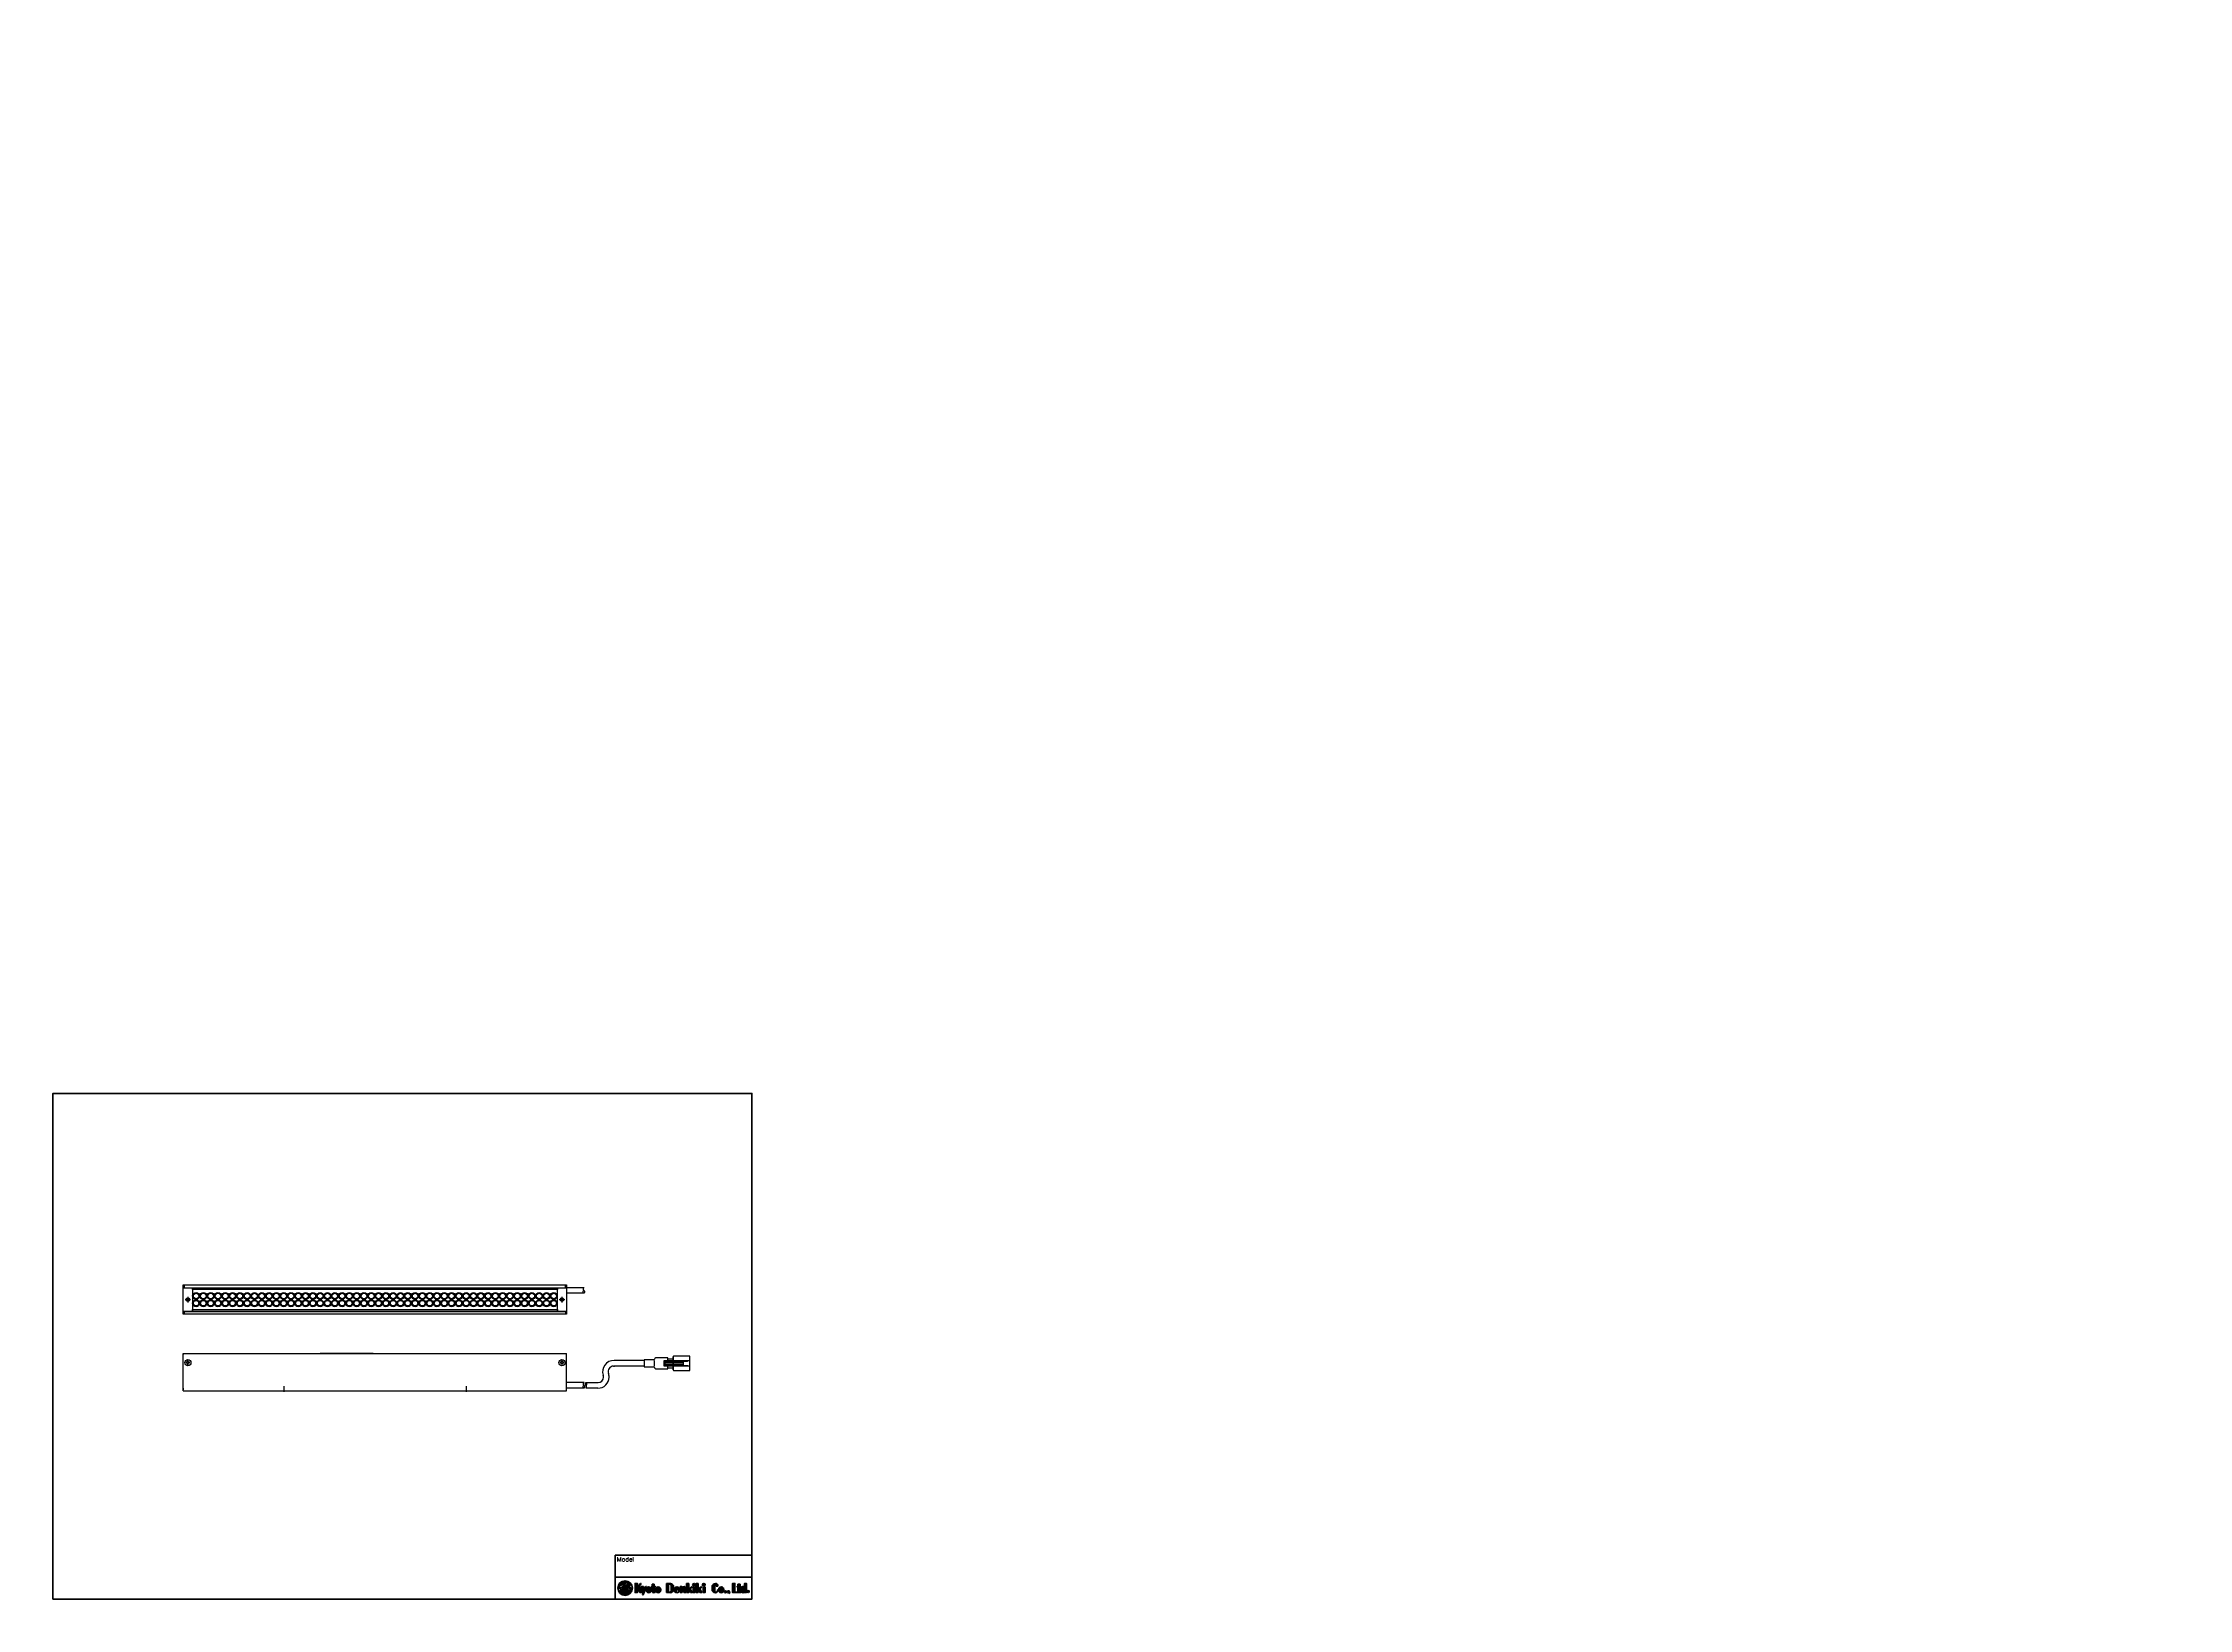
# Paper-space layout 'A3_1_3' of a CAD drawing. Header units: millimetres. Extents: x 0 to 392, y 0 to 286.
# The model-space entities are those that its viewports show. They can reach past a viewport. Long polylines and large blocks are cut down to what shows.
import ezdxf

# ---------------------------------------------------------------- set-up
doc = ezdxf.new("R2010")
doc.units = ezdxf.units.MM
doc.layers.get('0').update_dxf_attribs({"lineweight": 30})
doc.layers.add('AUX', color=7, linetype='Continuous', lineweight=40)
doc.layers.add('PINOFF', color=6, linetype='Continuous', lineweight=9)
doc.layers.get('PINOFF').freeze()
doc.styles.get("Standard").update_dxf_attribs({"font": 'simplex.shx', "width": 0.8, "bigfont": 'extfont.shx'})

# ---------------------------------------------------------------- blocks, each defined once
blk = doc.blocks.new('A$C58A435ED')
h = blk.add_hatch(color=256)
edge = h.paths.add_edge_path()
edge.add_ellipse((3.8, 4.2), major_axis=(2.36, 2.72), ratio=0.381944, start_angle=36.9142, end_angle=132.4984, ccw=False)
edge.add_arc((4.7, 6.4), 0.75, 47.7163, 192.9195, ccw=False)
edge.add_ellipse((3.8, 4.2), major_axis=(2.36, 2.72), ratio=0.381944, start_angle=355.1193, end_angle=374.4019, ccw=False)
edge.add_ellipse((4.2, 3.8), major_axis=(2.36, 2.72), ratio=0.381944, start_angle=320.8704, end_angle=364.8807, ccw=False)
edge.add_arc((4, -35.9), 40.1, 84.2752, 86.8987, ccw=False)
edge.add_arc((4, 4), 4, 0, 180)
edge.add_arc((4, -35.9), 40.1, 92.8389, 95.7248, ccw=False)
h = blk.add_hatch(color=256)
edge = h.paths.add_edge_path()
edge.add_arc((4, 4), 4, 180, 360)
edge.add_arc((4, 43.9), 40.1, 272.8389, 275.7248, ccw=False)
edge.add_ellipse((4.2, 3.8), major_axis=(2.36, 2.72), ratio=0.381944, start_angle=175.1193, end_angle=312.4984, ccw=False)
edge.add_ellipse((3.8, 4.2), major_axis=(2.36, 2.72), ratio=0.381944, start_angle=140.8704, end_angle=184.8807, ccw=False)
edge.add_arc((4, 43.9), 40.1, 264.2752, 266.8987, ccw=False)
h = blk.add_hatch(color=256)
edge = h.paths.add_edge_path(flags=17)
edge.add_ellipse((4.2, 3.8), major_axis=(2.36, 2.72), ratio=0.381944, start_angle=130.1847, end_angle=175.1193)
edge.add_ellipse((3.8, 4.2), major_axis=(2.36, 2.72), ratio=0.381944, start_angle=184.8807, end_angle=296.5044)
edge.add_arc((4, 43.9), 40.1, 267.8758, 271.7647, ccw=False)
h = blk.add_hatch(color=256)
edge = h.paths.add_edge_path(flags=17)
edge.add_ellipse((3.8, 4.2), major_axis=(2.36, 2.72), ratio=0.381944, start_angle=310.1847, end_angle=355.1193)
edge.add_ellipse((4.2, 3.8), major_axis=(2.36, 2.72), ratio=0.381944, start_angle=364.8807, end_angle=376.9173)
edge.add_arc((4.6, 6.4), 0.783, -118.932, 3.6503, ccw=False)
edge.add_ellipse((4.2, 3.8), major_axis=(2.36, 2.72), ratio=0.381944, start_angle=39.809, end_angle=116.5044)
edge.add_arc((4, -35.9), 40.1, 87.8758, 91.7647, ccw=False)
blk.add_circle((4, 4), 4)
for centre, radius, start, end in [((4, -35.9), 40.1, 92.8389, 95.7248), ((4, 43.9), 40.1, 264.2752, 266.8987), ((4, 43.9), 40.1, 267.8758, 271.7647), ((4, -35.9), 40.1, 87.8758, 91.7647), ((4.7, 6.4), 0.75, 46.1932, 192.9195), ((4.6, 6.4), 0.783, 241.068, 3.6503), ((4, 43.9), 40.1, 272.8389, 275.7248), ((4, -35.9), 40.1, 84.2752, 86.8987)]:
    blk.add_arc(centre, radius, start, end)
for centre, start_param, end_param in [((3.8, 4.2), 2.009737, 4.900602), ((4.2, 3.8), 1.88285, 5.049036), ((3.8, 4.2), 1.10042, 1.907443), ((4.2, 3.8), 1.14108, 1.759009), ((3.8, 4.2), 5.024443, 6.875096), ((4.2, 3.8), 5.15133, 6.96942)]:
    blk.add_ellipse(centre, major_axis=(2.36, 2.72), ratio=0.381944, start_param=start_param, end_param=end_param)
blk = doc.blocks.new('A$C7F8063EA')
for points in [[(2.4, 4.8), (3.4, 6.2), (2.9, 6.2), (1.3, 4.1), (1.3, 6.2), (0, 6.2), (0, 1.1), (1.3, 1.1), (1.3, 3.4), (1.5, 3.7), (2.6, 1.1), (4.1, 1.1)], [(4.5, 1.1), (4.1, 0), (4.4, 0), (6.2, 4.4), (5.8, 4.4), (5.2, 2.8), (4.5, 4.4), (3.4, 4.4)], [(28.2, 6.2), (28.2, 1.1), (29.4, 1.1), (29.4, 2.6), (29.5, 2.8), (30.3, 1.1), (31.3, 1.1), (30.2, 3.3), (31.3, 4.2), (31.1, 4.4), (29.4, 3), (29.4, 6.2)], [(31.8, 4.2), (31.8, 1.1), (32.9, 1.1), (32.9, 4.2)], [(33.4, 6.2), (33.4, 1.1), (34.5, 1.1), (34.5, 2.6), (34.7, 2.8), (35.5, 1.1), (36.5, 1.1), (35.4, 3.3), (36.5, 4.2), (36.3, 4.4), (34.5, 3), (34.5, 6.2)], [(37.2, 4.2), (37.2, 1.1), (38.3, 1.1), (38.3, 4.2)], [(53.4, 6.2), (53.4, 1.1), (54.7, 1.1), (56.3, 1.1), (56.3, 1.4), (54.7, 1.4), (54.7, 6.2)]]:
    blk.add_hatch(color=256).paths.add_polyline_path(points)
h = blk.add_hatch(color=256)
h.paths.add_polyline_path([(6, 2.5, 0.993056), (8.9, 2.5), (8.9, 2.9, 1.006911), (6, 2.9)])
h.paths.add_polyline_path([(7.1, 3.9, -1.045169), (7.8, 3.9), (7.8, 1.6, -1.045169), (7.1, 1.6)], flags=16)
h = blk.add_hatch(color=256)
edge = h.paths.add_edge_path()
edge.add_line((9.4, 4.2), (9.4, 1.8))
edge.add_ellipse((10, 1.8), major_axis=(0, 0.709), ratio=0.902288, start_angle=90, end_angle=180)
edge.add_line((10, 1.1), (11, 1.1))
edge.add_line((11, 1.1), (11, 1.4))
edge.add_ellipse((11, 1.9), major_axis=(0, -0.528), ratio=0.918034, start_angle=270, end_angle=360, ccw=False)
edge.add_line((10.5, 1.9), (10.5, 4.2))
edge.add_line((10.5, 4.2), (10.9, 4.2))
edge.add_line((10.9, 4.2), (10.9, 4.6))
edge.add_line((10.9, 4.6), (10.5, 4.6))
edge.add_line((10.5, 4.6), (10.5, 5.8))
edge.add_line((10.5, 5.8), (9.4, 5.8))
edge.add_line((9.4, 5.8), (9.4, 4.6))
edge.add_line((9.4, 4.6), (9.1, 4.6))
edge.add_line((9.1, 4.6), (9.1, 4.2))
edge.add_line((9.1, 4.2), (9.4, 4.2))
h = blk.add_hatch(color=256)
h.paths.add_polyline_path([(12.7, 4.4), (12.6, 4.4, 0.412198), (11.2, 2.9), (11.2, 2.5, 0.993056), (14.1, 2.5), (14.1, 2.9, 0.416232)])
h.paths.add_polyline_path([(12.3, 3.9, -1.045169), (13, 3.9), (13, 1.6, -1.045169), (12.3, 1.6)], flags=16)
h = blk.add_hatch(color=256)
edge = h.paths.add_edge_path()
edge.add_line((17.2, 1.1), (19.3, 1.1))
edge.add_ellipse((19.3, 3), major_axis=(0, -1.92), ratio=0.930559, start_angle=0, end_angle=90)
edge.add_line((21.1, 3), (21.1, 4.2))
edge.add_ellipse((19.3, 4.2), major_axis=(0, 1.92), ratio=0.930559, start_angle=270, end_angle=360)
edge.add_line((19.3, 6.2), (17.2, 6.2))
edge.add_line((17.2, 6.2), (17.2, 1.1))
edge = h.paths.add_edge_path(flags=16)
edge.add_line((18.3, 5.8), (19.1, 5.8))
edge.add_ellipse((19.1, 5.1), major_axis=(0, 0.7), ratio=0.929746, start_angle=270, end_angle=359.8389, ccw=False)
edge.add_line((19.8, 5.1), (19.8, 2.1))
edge.add_ellipse((19.1, 2.1), major_axis=(0, -0.7), ratio=0.929746, start_angle=0.1611, end_angle=90, ccw=False)
edge.add_line((19.1, 1.4), (18.3, 1.4))
edge.add_line((18.3, 1.4), (18.3, 5.8))
h = blk.add_hatch(color=256)
edge = h.paths.add_edge_path()
edge.add_line((22.9, 4.4), (22.9, 4.4))
edge.add_arc((22.9, 2.9), 1.46, 90.3946, 180)
edge.add_line((21.4, 2.9), (21.4, 2.5))
edge.add_arc((22.9, 2.5), 1.46, 180.2595, 269.3397)
edge.add_line((22.9, 1.1), (22.9, 1.1))
edge.add_arc((22.9, 2.5), 1.46, 270.6603, 354.2194)
edge.add_line((24.3, 2.4), (24.1, 2.4))
edge.add_ellipse((22.9, 2.4), major_axis=(-1.2, 0), ratio=0.941657, start_angle=90.1774, end_angle=180, ccw=False)
edge.add_arc((22.9, 1.6), 0.325, 180, 276.5641, ccw=False)
edge.add_line((22.5, 1.6), (22.5, 2.7))
edge.add_line((22.5, 2.7), (24.3, 2.7))
edge.add_line((24.3, 2.7), (24.3, 2.9))
edge.add_arc((22.9, 2.9), 1.46, 359.2107, 449.6054)
h.paths.add_polyline_path([(22.5, 3.1), (22.5, 3.9, -1.045169), (23.2, 3.9), (23.2, 3.1)], flags=16)
h = blk.add_hatch(color=256)
edge = h.paths.add_edge_path()
edge.add_line((24.7, 4.4), (24.7, 1.1))
edge.add_line((24.7, 1.1), (25.8, 1.1))
edge.add_line((25.8, 1.1), (25.8, 3.7))
edge.add_ellipse((26.2, 3.7), major_axis=(0.377, 0.217), ratio=0.907884, start_angle=60.0645, end_angle=150.0645, ccw=False)
edge.add_ellipse((26.2, 3.7), major_axis=(0, 0.404), ratio=0.965673, start_angle=270, end_angle=360, ccw=False)
edge.add_line((26.6, 3.7), (26.6, 1.1))
edge.add_line((26.6, 1.1), (27.7, 1.1))
edge.add_line((27.7, 1.1), (27.7, 3.4))
edge.add_ellipse((26.8, 3.4), major_axis=(0, 1.05), ratio=0.925613, start_angle=270, end_angle=360)
edge.add_ellipse((26.8, 4), major_axis=(-0.975, 0), ratio=0.402759, start_angle=270, end_angle=360)
edge.add_line((25.8, 4), (25.8, 4.2))
edge.add_line((25.8, 4.2), (25.6, 4.4))
edge.add_line((25.6, 4.4), (24.7, 4.4))
h = blk.add_hatch(color=256)
edge = h.paths.add_edge_path()
edge.add_ellipse((32.3, 5.5), major_axis=(-0.803, 0), ratio=0.880683, start_angle=0, end_angle=360)
h = blk.add_hatch(color=256)
edge = h.paths.add_edge_path()
edge.add_ellipse((37.6, 5.5), major_axis=(-0.803, 0), ratio=0.880683, start_angle=0, end_angle=360)
h = blk.add_hatch(color=256)
edge = h.paths.add_edge_path()
edge.add_arc((44, 5.4), 0.402, 0, 180, ccw=False)
edge.add_line((44.4, 5.4), (44.4, 4.6))
edge.add_line((44.4, 4.6), (45.4, 4.6))
edge.add_ellipse((44, 4.6), major_axis=(0, 1.59), ratio=0.861671, start_angle=270, end_angle=360)
edge.add_ellipse((44, 4.4), major_axis=(-1.84, 0), ratio=0.958258, start_angle=270, end_angle=360)
edge.add_line((42.2, 4.4), (42.2, 2.8))
edge.add_ellipse((44, 2.8), major_axis=(-1.84, 0), ratio=0.958258, start_angle=0, end_angle=90)
edge.add_ellipse((44, 2.6), major_axis=(0, -1.59), ratio=0.859541, start_angle=0, end_angle=90)
edge.add_line((45.4, 2.6), (45.1, 2.6))
edge.add_line((45.1, 2.6), (45.1, 2.1))
edge.add_ellipse((44.5, 2.1), major_axis=(0, -0.689), ratio=0.905354, start_angle=0, end_angle=90, ccw=False)
edge.add_line((44.5, 1.4), (44.1, 1.4))
edge.add_ellipse((44.1, 1.9), major_axis=(0, 0.516), ratio=0.975773, start_angle=90, end_angle=180, ccw=False)
edge.add_line((43.6, 1.9), (43.6, 5.4))
h = blk.add_hatch(color=256)
h.paths.add_polyline_path([(45.7, 2.5, 0.409357), (47.2, 1.1), (47.2, 1.1, 0.409404), (48.7, 2.5), (48.7, 2.9, 1.006911), (45.7, 2.9)])
h.paths.add_polyline_path([(46.9, 3.9, -1), (47.5, 3.9), (47.5, 1.6, -1), (46.9, 1.6)], flags=16)
h = blk.add_hatch(color=256)
edge = h.paths.add_edge_path()
edge.add_ellipse((49.5, 1.6), major_axis=(-0.65, 0), ratio=0.820872, start_angle=0, end_angle=360)
h = blk.add_hatch(color=256)
edge = h.paths.add_edge_path()
edge.add_ellipse((51.1, 1.6), major_axis=(-0.65, 0), ratio=0.820872, start_angle=178.569, end_angle=477.5428)
edge.add_ellipse((51.3, 1.1), major_axis=(0, -0.409), ratio=0.251102, start_angle=0, end_angle=84.6433, ccw=False)
edge.add_ellipse((51.3, 1.4), major_axis=(0, -0.72), ratio=0.731271, start_angle=0, end_angle=90)
edge.add_ellipse((51.7, 1.4), major_axis=(0, 0.202), ratio=0.432391, start_angle=270, end_angle=339.5604)
edge.add_ellipse((51.7, 1.4), major_axis=(0, 0.202), ratio=0.432391, start_angle=339.5604, end_angle=340.2548, ccw=False)
h = blk.add_hatch(color=256)
edge = h.paths.add_edge_path()
edge.add_line((56, 4.2), (56.3, 4.2))
edge.add_line((56.3, 4.2), (56.3, 1.8))
edge.add_ellipse((57, 1.8), major_axis=(0, 0.709), ratio=0.902288, start_angle=90, end_angle=180)
edge.add_line((57, 1.1), (58, 1.1))
edge.add_line((58, 1.1), (58, 1.4))
edge.add_ellipse((58, 1.9), major_axis=(0, -0.528), ratio=0.918034, start_angle=270, end_angle=360, ccw=False)
edge.add_line((57.5, 1.9), (57.5, 4.2))
edge.add_line((57.5, 4.2), (57.8, 4.2))
edge.add_line((57.8, 4.2), (57.8, 4.6))
edge.add_line((57.8, 4.6), (57.5, 4.6))
edge.add_line((57.5, 4.6), (57.5, 5.8))
edge.add_line((57.5, 5.8), (56.3, 5.8))
edge.add_line((56.3, 5.8), (56.3, 4.6))
edge.add_line((56.3, 4.6), (56, 4.6))
edge.add_line((56, 4.6), (56, 4.2))
h = blk.add_hatch(color=256)
edge = h.paths.add_edge_path()
edge.add_line((61, 6.2), (60, 6.2))
edge.add_line((60, 6.2), (60, 4))
edge.add_ellipse((59.4, 3.2), major_axis=(0, -1.25), ratio=0.700546, start_angle=140.5626, end_angle=180)
edge.add_line((59.4, 4.4), (59, 4.4))
edge.add_ellipse((59, 3.2), major_axis=(0, -1.25), ratio=0.700546, start_angle=180, end_angle=270)
edge.add_line((58.1, 3.2), (58.1, 2.3))
edge.add_ellipse((59, 2.3), major_axis=(0, 1.25), ratio=0.700546, start_angle=90, end_angle=180)
edge.add_line((59, 1.1), (59.4, 1.1))
edge.add_ellipse((59.4, 2.3), major_axis=(0, 1.25), ratio=0.700546, start_angle=180, end_angle=219.4374)
edge.add_line((60, 1.5), (60, 1.1))
edge.add_line((60, 1.1), (61, 1.1))
edge.add_line((61, 1.1), (61, 6.2))
h.paths.add_polyline_path([(60, 1.7, -1), (59.2, 1.7), (59.2, 3.8, -1), (60, 3.8)], flags=16)
h = blk.add_hatch(color=256)
edge = h.paths.add_edge_path()
edge.add_ellipse((62, 1.7), major_axis=(-0.582, 0), ratio=0.959913, start_angle=0, end_angle=360)
for p, q in [((0, 6.2), (1.3, 6.2)), ((0, 1.1), (1.3, 1.1)), ((2.9, 6.2), (1.3, 4.1)), ((1.5, 3.7), (1.3, 3.4)), ((2.6, 1.1), (1.5, 3.7)), ((3.4, 6.2), (2.4, 4.8)), ((4.1, 1.1), (2.4, 4.8)), ((4.1, 1.1), (2.6, 1.1)), ((2.9, 6.2), (3.4, 6.2)), ((3.4, 4.4), (4.5, 1.1)), ((3.4, 4.4), (4.5, 4.4)), ((3.4, 4.4), (4.5, 4.4)), ((4.1, 0), (4.5, 1.1)), ((4.1, 0), (4.4, 0)), ((4.4, 0), (6.2, 4.4)), ((4.5, 4.4), (5.2, 2.8)), ((5.2, 2.8), (5.8, 4.4)), ((5.8, 4.4), (6.2, 4.4)), ((6, 2.9), (6, 2.5)), ((8.9, 2.9), (8.9, 2.5)), ((9.1, 4.6), (9.1, 4.2)), ((9.1, 4.6), (9.1, 4.2)), ((9.1, 4.2), (9.4, 4.2)), ((9.1, 4.2), (9.4, 4.2)), ((9.4, 5.8), (10.5, 5.8)), ((9.4, 5.8), (9.4, 4.6)), ((9.4, 4.2), (9.4, 1.8)), ((10, 1.1), (11, 1.1)), ((11, 1.1), (10, 1.1)), ((10.5, 5.8), (10.5, 4.6)), ((10.5, 4.2), (10.9, 4.2)), ((10.5, 4.2), (10.9, 4.2)), ((10.5, 4.2), (10.5, 1.9)), ((11, 1.4), (11, 1.1)), ((11, 1.4), (11, 1.1)), ((11, 1.1), (11, 1.1)), ((11.2, 2.9), (11.2, 2.5)), ((12.6, 4.4), (12.7, 4.4)), ((12.7, 1.1), (12.7, 1.1)), ((14.1, 2.9), (14.1, 2.5)), ((17.2, 6.2), (19.3, 6.2)), ((17.2, 1.1), (17.2, 6.2)), ((17.2, 1.1), (17.2, 6.2)), ((17.2, 6.2), (19.3, 6.2)), ((17.2, 1.1), (19.3, 1.1)), ((17.2, 1.1), (19.3, 1.1)), ((18.3, 5.8), (18.3, 1.4)), ((18.3, 1.4), (18.3, 5.8)), ((18.3, 5.8), (19.1, 5.8)), ((18.3, 1.4), (19.1, 1.4)), ((19.8, 5.1), (19.8, 2.1)), ((21.1, 4.2), (21.1, 3)), ((21.4, 2.9), (21.4, 2.5)), ((22.5, 3.1), (23.2, 3.1)), ((22.5, 2.7), (24.3, 2.7)), ((22.9, 4.4), (22.9, 4.4)), ((22.9, 1.1), (22.9, 1.1)), ((22.9, 1.1), (22.9, 1.1)), ((24.1, 2.4), (24.3, 2.4)), ((24.3, 2.9), (24.3, 2.7)), ((24.7, 4.4), (25.6, 4.4)), ((24.7, 1.1), (24.7, 4.4)), ((24.7, 4.4), (25.6, 4.4)), ((24.7, 4.4), (25.6, 4.4)), ((24.7, 1.1), (24.7, 4.4)), ((24.7, 4.4), (25.6, 4.4)), ((24.7, 1.1), (25.8, 1.1)), ((24.7, 1.1), (25.8, 1.1)), ((25.8, 4.2), (25.6, 4.4)), ((25.8, 4.2), (25.6, 4.4)), ((25.8, 4), (25.8, 4.2)), ((25.8, 4), (25.8, 4.2)), ((25.8, 4.2), (25.8, 4)), ((25.8, 1.1), (25.8, 3.7)), ((25.8, 1.1), (25.8, 3.7)), ((26.6, 1.1), (26.6, 3.7)), ((26.6, 1.1), (26.6, 3.7)), ((26.6, 1.1), (27.7, 1.1)), ((26.6, 1.1), (27.7, 1.1)), ((27.7, 1.1), (27.7, 3.4)), ((27.7, 1.1), (27.7, 3.4)), ((28.2, 6.2), (29.4, 6.2)), ((28.2, 6.2), (28.2, 1.1)), ((29.4, 6.2), (28.2, 6.2)), ((28.2, 1.1), (29.4, 1.1)), ((28.2, 1.1), (29.4, 1.1)), ((29.4, 3), (29.4, 6.2)), ((31.2, 4.4), (29.4, 3)), ((29.5, 2.8), (29.4, 2.6)), ((29.4, 1.1), (29.4, 2.6)), ((30.3, 1.1), (29.5, 2.8)), ((31.3, 4.2), (30.2, 3.3)), ((31.3, 1.1), (30.2, 3.3)), ((30.3, 1.1), (31.3, 1.1)), ((31.1, 4.4), (31.3, 4.2)), ((31.8, 1.1), (32.9, 1.1)), ((33.4, 6.2), (34.5, 6.2)), ((33.4, 6.2), (33.4, 1.1)), ((34.5, 6.2), (33.4, 6.2)), ((33.4, 1.1), (34.5, 1.1)), ((33.4, 1.1), (34.5, 1.1)), ((34.5, 3), (34.5, 6.2)), ((36.3, 4.4), (34.5, 3)), ((34.7, 2.8), (34.5, 2.6)), ((34.5, 1.1), (34.5, 2.6)), ((35.5, 1.1), (34.7, 2.8)), ((36.5, 4.2), (35.4, 3.3)), ((36.5, 1.1), (35.4, 3.3)), ((35.5, 1.1), (36.5, 1.1)), ((36.3, 4.4), (36.5, 4.2)), ((37.2, 1.1), (38.3, 1.1)), ((37.5, 6.2), (37.6, 6.2)), ((37.5, 6.2), (37.5, 6.2)), ((37.5, 4.8), (37.5, 4.8)), ((42.2, 4.4), (42.2, 4.4)), ((42.2, 4.4), (42.2, 2.8)), ((43.6, 5.4), (43.6, 1.9)), ((43.6, 5.4), (43.6, 1.9)), ((44.1, 1.4), (44.5, 1.4)), ((44.1, 1.4), (44.5, 1.4)), ((44.4, 4.6), (44.4, 5.4)), ((44.4, 4.6), (44.4, 5.4)), ((45.4, 4.6), (44.4, 4.6)), ((44.4, 4.6), (45.4, 4.6)), ((45.4, 2.6), (45.1, 2.6)), ((45.1, 2.6), (45.1, 2.1)), ((45.4, 2.6), (45.1, 2.6)), ((45.1, 2.6), (45.1, 2.1)), ((45.7, 2.9), (45.7, 2.5)), ((47.2, 1.1), (47.2, 1.1)), ((48.7, 2.9), (48.7, 2.5)), ((51.8, 1.6), (51.8, 1.6)), ((53.4, 6.2), (54.7, 6.2)), ((53.4, 1.1), (56.3, 1.1)), ((54.7, 1.4), (54.7, 2)), ((56, 4.6), (56, 4.2)), ((56, 4.6), (56, 4.2)), ((56, 4.2), (56.3, 4.2)), ((56, 4.2), (56.3, 4.2)), ((56.3, 5.8), (57.5, 5.8)), ((56.3, 5.8), (56.3, 4.6)), ((56.3, 4.2), (56.3, 1.8)), ((58, 1.1), (57, 1.1)), ((57.5, 5.8), (57.5, 4.6)), ((57.5, 4.2), (57.8, 4.2)), ((57.5, 4.2), (57.8, 4.2)), ((57.5, 4.2), (57.5, 1.9)), ((58, 1.4), (58, 1.1)), ((58, 1.4), (58, 1.1)), ((58, 1.1), (58, 1.4)), ((58.1, 3.2), (58.1, 2.4)), ((58.1, 3.2), (58.1, 2.3)), ((59.4, 4.4), (59, 4.4)), ((59, 1.1), (59.4, 1.1)), ((59.2, 3.8), (59.2, 1.7)), ((59.2, 3.8), (59.2, 1.7)), ((60, 6.2), (61, 6.2)), ((60, 6.2), (61, 6.2)), ((61, 1.1), (61, 2)), ((61, 1.1), (61, 2)), ((62, 2.2), (62, 2.2)), ((62, 1.1), (62, 1.1)), ((62.6, 1.7), (62.6, 1.7))]:
    blk.add_line(p, q)
for points in [[(1.3, 3.4), (1.3, 1.1), (0, 1.1), (0, 6.2), (1.3, 6.2), (1.3, 4.1)], [(7.1, 3.9), (7.1, 1.6)], [(7.8, 1.5), (7.8, 3.9)], [(9.1, 4.2), (9.1, 4.6), (9.4, 4.6)], [(9.1, 4.2), (9.1, 4.6), (9.4, 4.6)], [(10.5, 4.6), (10.9, 4.6), (10.9, 4.2)], [(10.5, 4.6), (10.9, 4.6), (10.9, 4.2)], [(12.3, 3.9), (12.3, 1.6)], [(13, 1.5), (13, 3.9)], [(22.5, 3.9), (22.5, 3.1)], [(22.5, 2.7), (22.5, 1.6)], [(23.2, 3.1), (23.2, 3.9)], [(46.9, 3.9), (46.9, 1.6)], [(47.5, 3.9), (47.5, 1.6)], [(54.7, 1.1), (53.4, 1.1), (53.4, 6.2), (54.7, 6.2), (54.7, 1.4)], [(54.7, 1.1), (56.3, 1.1), (56.3, 1.4), (54.7, 1.4)], [(56.3, 4.2), (56, 4.2), (56, 4.6), (56.3, 4.6)], [(56.3, 4.2), (56, 4.2), (56, 4.6), (56.3, 4.6)], [(57.5, 4.6), (57.8, 4.6), (57.8, 4.2), (57.5, 4.2)], [(57.5, 4.6), (57.8, 4.6), (57.8, 4.2), (57.5, 4.2)], [(60, 4), (60, 6.2), (61, 6.2), (61, 1.1), (60, 1.1), (60, 1.5)], [(60, 4), (60, 6.2), (61, 6.2), (61, 1.1), (60, 1.1), (60, 1.5)], [(60, 1.7), (60, 3.8)], [(60, 1.7), (60, 3.8)]]:
    blk.add_lwpolyline(points)
for points in [[(31.8, 4.2), (32.9, 4.2), (32.9, 1.1), (31.8, 1.1)], [(37.2, 4.2), (38.3, 4.2), (38.3, 1.1), (37.2, 1.1)]]:
    blk.add_lwpolyline(points, close=True)
for centre, radius, start, end in [((7.5, 2.9), 1.46, 359.2107, 180), ((7.5, 2.5), 1.46, 179.5961, 359.6054), ((7.5, 3.9), 0.325, 354.9391, 180), ((7.5, 1.6), 0.325, 180, 5.0609), ((12.6, 2.9), 1.46, 359.2107, 180), ((12.6, 2.5), 1.46, 179.5961, 359.6054), ((12.6, 3.9), 0.325, 354.9391, 180), ((12.6, 1.6), 0.325, 180, 5.0609), ((22.9, 2.9), 1.46, 359.2107, 180), ((22.9, 2.5), 1.46, 179.7405, 354.2194), ((22.9, 3.9), 0.325, 354.9391, 180), ((22.9, 1.6), 0.325, 180, 273.149), ((44, 5.4), 0.402, 0, 180), ((47.2, 2.9), 1.46, 359.2107, 180), ((47.2, 2.5), 1.46, 179.5961, 359.6054), ((47.2, 3.9), 0.325, 0, 180), ((47.2, 1.6), 0.325, 180, 360), ((59.6, 3.8), 0.411, 0, 180), ((59.6, 1.7), 0.411, 180, 0)]:
    blk.add_arc(centre, radius, start, end)
for centre, major_axis, ratio, start_param, end_param in [((10, 1.8), (0, 0.709), 0.902288, 1.570796, 3.141593), ((11, 1.9), (0, -0.528), 0.918034, 4.712389, 6.283185), ((19.1, 5.1), (0, 0.7), 0.929746, 4.712389, 6.280162), ((19.3, 4.2), (0, 1.92), 0.930559, 4.712389, 6.283185), ((22.9, 2.4), (-1.2, 0), 0.941657, 1.573713, 3.141593), ((26.8, 4), (-0.975, 0), 0.402759, 4.712389, 6.283185), ((26.2, 3.7), (0, 0.404), 0.965673, 4.712389, 6.283185), ((26.8, 3.4), (0, 1.05), 0.925613, 4.712389, 6.283185), ((44, 4.4), (-1.84, 0), 0.958258, 4.712389, 6.283185), ((44.1, 1.9), (0, 0.516), 0.975773, 1.570796, 3.141593), ((44, 4.6), (0, 1.59), 0.861671, 4.712389, 6.283185), ((44, 2.6), (0, -1.59), 0.859541, 0, 1.570796), ((44.5, 2.1), (0, -0.689), 0.905354, 0, 1.570796), ((51.1, 1.6), (-0.65, 0), 0.820872, 3.11117, 8.258473), ((51.3, 1.4), (0, -0.72), 0.731271, 0, 1.570796), ((51.3, 1.1), (0, -0.409), 0.251102, 0, 1.547256), ((51.7, 1.4), (0, 0.202), 0.432391, 4.712389, 5.59034), ((57, 1.8), (0, 0.709), 0.902288, 1.570796, 3.141593), ((58, 1.9), (0, -0.528), 0.918034, 4.712389, 6.283185), ((59, 3.2), (0, -1.25), 0.700546, 3.141592, 4.712389), ((59.4, 2.3), (0, 1.25), 0.700546, 3.141592, 4.006894)]:
    blk.add_ellipse(centre, major_axis=major_axis, ratio=ratio, start_param=start_param, end_param=end_param)
at = {"extrusion": (0, 0, -1)}
for centre, major_axis, ratio, start_param, end_param in [((19.1, 2.1), (0, -0.7), 0.929746, 4.712389, 6.280162), ((19.3, 3), (0, -1.92), 0.930559, 4.712389, 6.283185), ((26.2, 3.7), (0.377, 0.217), 0.907884, 3.706835, 5.194113), ((44, 2.8), (-1.84, 0), 0.958258, 4.712389, 6.283185), ((59, 2.3), (0, 1.25), 0.700546, 3.141592, 4.712389), ((59.4, 3.2), (0, -1.25), 0.700546, 3.141592, 4.006894)]:
    blk.add_ellipse(centre, major_axis=major_axis, ratio=ratio, start_param=start_param, end_param=end_param, dxfattribs=at)
for centre, major_axis, ratio in [((32.3, 5.5), (-0.803, 0), 0.880683), ((37.6, 5.5), (-0.803, 0), 0.880683), ((49.5, 1.6), (-0.65, 0), 0.820872), ((62, 1.7), (-0.582, 0), 0.959913)]:
    blk.add_ellipse(centre, major_axis=major_axis, ratio=ratio)
blk = doc.blocks.new('A$C26F0347C')
for p, q in [((0, -8), (0, 8)), ((0, 8), (210, 8)), ((0, 8), (210, 8)), ((0, -8), (0, 8)), ((0, 6.5), (210, 6.5)), ((0, 6.5), (5, 6.5)), ((0, -6.5), (0, 6.5)), ((0.5, 8), (0.5, 6.5)), ((1, 0), (4, 0)), ((2.5, 1.5), (2.5, -1.5)), ((5, 6.5), (5, -6.5)), ((5, 6.5), (205, 6.5)), ((5, 5.5), (5, 6.5)), ((205, 5.5), (5, 5.5)), ((205, 6.5), (210, 6.5)), ((205, -6.5), (205, 6.5)), ((205, 6.5), (205, 5.5)), ((206, 0), (209, 0)), ((207.5, 1.5), (207.5, -1.5)), ((209.5, 6.5), (209.5, 8)), ((210, 8), (210, -8)), ((210, 8), (210, -8)), ((210, 6.5), (210, -6.5)), ((219.6, 6.5), (210, 6.5)), ((219.6, 3.5), (210, 3.5)), ((0, -6.5), (210, -6.5)), ((5, -6.5), (0, -6.5)), ((210, -8), (0, -8)), ((210, -8), (0, -8)), ((0.5, -6.5), (0.5, -8)), ((5, -5.5), (205, -5.5)), ((5, -6.5), (5, -5.5)), ((205, -6.5), (5, -6.5)), ((205, -5.5), (205, -6.5)), ((210, -6.5), (205, -6.5)), ((209.5, -6.5), (209.5, -8))]:
    blk.add_line(p, q)
for points in [[(219.55, 3.5), (219.5151, 3.5028), (219.4805, 3.5114), (219.4465, 3.5255), (219.4132, 3.5452), (219.381, 3.5703), (219.35, 3.6005), (219.3206, 3.6356), (219.2929, 3.6755), (219.2672, 3.7197), (219.2436, 3.7679), (219.2223, 3.8199), (219.2036, 3.875), (219.1875, 3.9331), (219.1741, 3.9935), (219.1636, 4.0559), (219.1561, 4.1197), (219.1515, 4.1846), (219.15, 4.25), (219.1515, 4.3154), (219.1561, 4.3803), (219.1636, 4.4441), (219.1741, 4.5065), (219.1875, 4.5669), (219.2036, 4.625), (219.2223, 4.6801), (219.2436, 4.7321), (219.2672, 4.7803), (219.2929, 4.8245), (219.3206, 4.8644), (219.35, 4.8995), (219.381, 4.9297), (219.4132, 4.9548), (219.4465, 4.9745), (219.4805, 4.9886), (219.5151, 4.9972), (219.55, 5)], [(219.55, 5), (219.5066, 5.0114), (219.4645, 5.0452), (219.425, 5.1005), (219.3893, 5.1754), (219.3585, 5.2679), (219.3335, 5.375), (219.3151, 5.4935), (219.3038, 5.6197), (219.3, 5.75), (219.3038, 5.8802), (219.3151, 6.0065), (219.3335, 6.125), (219.3585, 6.2321), (219.3893, 6.3245), (219.425, 6.3995), (219.4645, 6.4547), (219.5066, 6.4886), (219.55, 6.5)], [(219.55, 5), (219.5934, 4.9886), (219.6355, 4.9547), (219.675, 4.8995), (219.7107, 4.8245), (219.7415, 4.7321), (219.7665, 4.625), (219.7849, 4.5065), (219.7962, 4.3802), (219.8, 4.25), (219.7962, 4.1197), (219.7849, 3.9935), (219.7665, 3.875), (219.7415, 3.7679), (219.7107, 3.6754), (219.675, 3.6005), (219.6355, 3.5452), (219.5934, 3.5114), (219.55, 3.5)]]:
    blk.add_lwpolyline(points)
for centre, radius in [((2.5, 0), 1), ((2.5, 0), 0.8), ((7, 2), 1.9), ((7, 2), 1.5), ((11, 2), 1.9), ((11, 2), 1.5), ((15, 2), 1.9), ((15, 2), 1.5), ((19, 2), 1.9), ((19, 2), 1.5), ((23, 2), 1.9), ((23, 2), 1.5), ((27, 2), 1.9), ((27, 2), 1.5), ((31, 2), 1.9), ((31, 2), 1.5), ((35, 2), 1.9), ((35, 2), 1.5), ((39, 2), 1.9), ((39, 2), 1.5), ((43, 2), 1.9), ((43, 2), 1.5), ((47, 2), 1.9), ((47, 2), 1.5), ((51, 2), 1.9), ((51, 2), 1.5), ((55, 2), 1.9), ((55, 2), 1.5), ((59, 2), 1.9), ((59, 2), 1.5), ((63, 2), 1.9), ((63, 2), 1.5), ((67, 2), 1.9), ((67, 2), 1.5), ((71, 2), 1.9), ((71, 2), 1.5), ((75, 2), 1.9), ((75, 2), 1.5), ((79, 2), 1.9), ((79, 2), 1.5), ((83, 2), 1.9), ((83, 2), 1.5), ((87, 2), 1.9), ((87, 2), 1.5), ((91, 2), 1.9), ((91, 2), 1.5), ((95, 2), 1.9), ((95, 2), 1.5), ((99, 2), 1.9), ((99, 2), 1.5), ((103, 2), 1.9), ((103, 2), 1.5), ((107, 2), 1.9), ((107, 2), 1.5), ((111, 2), 1.9), ((111, 2), 1.5), ((115, 2), 1.9), ((115, 2), 1.5), ((119, 2), 1.9), ((119, 2), 1.5), ((123, 2), 1.9), ((123, 2), 1.5), ((127, 2), 1.9), ((127, 2), 1.5), ((131, 2), 1.9), ((131, 2), 1.5), ((135, 2), 1.9), ((135, 2), 1.5), ((139, 2), 1.9), ((139, 2), 1.5), ((143, 2), 1.9), ((143, 2), 1.5), ((147, 2), 1.9), ((147, 2), 1.5), ((151, 2), 1.9), ((151, 2), 1.5), ((155, 2), 1.9), ((155, 2), 1.5), ((159, 2), 1.9), ((159, 2), 1.5), ((163, 2), 1.9), ((163, 2), 1.5), ((167, 2), 1.9), ((167, 2), 1.5), ((171, 2), 1.9), ((171, 2), 1.5), ((175, 2), 1.9), ((175, 2), 1.5), ((179, 2), 1.9), ((179, 2), 1.5), ((183, 2), 1.9), ((183, 2), 1.5), ((187, 2), 1.9), ((187, 2), 1.5), ((191, 2), 1.9), ((191, 2), 1.5), ((195, 2), 1.9), ((195, 2), 1.5), ((199, 2), 1.9), ((199, 2), 1.5), ((203, 2), 1.9), ((203, 2), 1.5), ((207.5, 0), 1), ((207.5, 0), 0.8), ((7, -2), 1.9), ((7, -2), 1.5), ((11, -2), 1.9), ((11, -2), 1.5), ((15, -2), 1.9), ((15, -2), 1.5), ((19, -2), 1.9), ((19, -2), 1.5), ((23, -2), 1.9), ((23, -2), 1.5), ((27, -2), 1.9), ((27, -2), 1.5), ((31, -2), 1.9), ((31, -2), 1.5), ((35, -2), 1.9), ((35, -2), 1.5), ((39, -2), 1.9), ((39, -2), 1.5), ((43, -2), 1.9), ((43, -2), 1.5), ((47, -2), 1.9), ((47, -2), 1.5), ((51, -2), 1.9), ((51, -2), 1.5), ((55, -2), 1.9), ((55, -2), 1.5), ((59, -2), 1.9), ((59, -2), 1.5), ((63, -2), 1.9), ((63, -2), 1.5), ((67, -2), 1.9), ((67, -2), 1.5), ((71, -2), 1.9), ((71, -2), 1.5), ((75, -2), 1.9), ((75, -2), 1.5), ((79, -2), 1.9), ((79, -2), 1.5), ((83, -2), 1.9), ((83, -2), 1.5), ((87, -2), 1.9), ((87, -2), 1.5), ((91, -2), 1.9), ((91, -2), 1.5), ((95, -2), 1.9), ((95, -2), 1.5), ((99, -2), 1.9), ((99, -2), 1.5), ((103, -2), 1.9), ((103, -2), 1.5), ((107, -2), 1.9), ((107, -2), 1.5), ((111, -2), 1.9), ((111, -2), 1.5), ((115, -2), 1.9), ((115, -2), 1.5), ((119, -2), 1.9), ((119, -2), 1.5), ((123, -2), 1.9), ((123, -2), 1.5), ((127, -2), 1.9), ((127, -2), 1.5), ((131, -2), 1.9), ((131, -2), 1.5), ((135, -2), 1.9), ((135, -2), 1.5), ((139, -2), 1.9), ((139, -2), 1.5), ((143, -2), 1.9), ((143, -2), 1.5), ((147, -2), 1.9), ((147, -2), 1.5), ((151, -2), 1.9), ((151, -2), 1.5), ((155, -2), 1.9), ((155, -2), 1.5), ((159, -2), 1.9), ((159, -2), 1.5), ((163, -2), 1.9), ((163, -2), 1.5), ((167, -2), 1.9), ((167, -2), 1.5), ((171, -2), 1.9), ((171, -2), 1.5), ((175, -2), 1.9), ((175, -2), 1.5), ((179, -2), 1.9), ((179, -2), 1.5), ((183, -2), 1.9), ((183, -2), 1.5), ((187, -2), 1.9), ((187, -2), 1.5), ((191, -2), 1.9), ((191, -2), 1.5), ((195, -2), 1.9), ((195, -2), 1.5), ((199, -2), 1.9), ((199, -2), 1.5), ((203, -2), 1.9), ((203, -2), 1.5)]:
    blk.add_circle(centre, radius)
blk = doc.blocks.new('A$C0F744AEF')
for p, q in [((0, 0), (210, 0)), ((0.5, 0), (0, -0.5)), ((0, -20.5), (0, 0)), ((104, 0), (75, 0)), ((209.5, 0), (210, -0.5)), ((210, -20.5), (210, 0)), ((2.2065, -4.8045), (1.9128, -4.8045)), ((2.2065, -5.1961), (1.9128, -5.1961)), ((2.2065, -4.8044), (2.3044, -4.7065)), ((2.2065, -5.1961), (2.3044, -5.294)), ((2.3044, -4.7065), (2.3044, -4.4128)), ((2.3044, -5.294), (2.3044, -5.5877)), ((2.696, -4.7065), (2.696, -4.4128)), ((2.696, -5.294), (2.696, -5.5877)), ((2.794, -4.8044), (2.6961, -4.7065)), ((2.794, -5.1961), (2.6961, -5.294)), ((2.794, -4.8045), (3.0877, -4.8045)), ((2.794, -5.1961), (3.0877, -5.1961)), ((207.2065, -4.8045), (206.9128, -4.8045)), ((207.2065, -5.1961), (206.9128, -5.1961)), ((207.2065, -4.8044), (207.3044, -4.7065)), ((207.2065, -5.1961), (207.3044, -5.294)), ((207.3044, -4.7065), (207.3044, -4.4128)), ((207.3044, -5.294), (207.3044, -5.5877)), ((207.696, -4.7065), (207.696, -4.4128)), ((207.696, -5.294), (207.696, -5.5877)), ((207.794, -4.8044), (207.6961, -4.7065)), ((207.794, -5.1961), (207.6961, -5.294)), ((207.794, -4.8045), (208.0877, -4.8045)), ((207.794, -5.1961), (208.0877, -5.1961)), ((235.7, -6.9218), (236.2, -6.9218)), ((247.7, -3.9218), (236, -3.9218)), ((247.1, -6.9218), (236, -6.9218)), ((252.4996, -3.9218), (246.4996, -3.9218)), ((252.4996, -6.9218), (247.0996, -6.9218)), ((257.9996, -3.4218), (252.4996, -3.4218)), ((252.4996, -3.4218), (252.4996, -7.4218)), ((252.4996, -7.4218), (257.9996, -7.4218)), ((257.9996, -3.9218), (257.9996, -6.9218)), ((265.4996, -2.4218), (258.9996, -2.4218)), ((258.9996, -8.4218), (265.4996, -8.4218)), ((263.4996, -6.9218), (263.4996, -3.9218)), ((263.4996, -3.9218), (273.9996, -3.9218)), ((273.9996, -6.9218), (263.4996, -6.9218)), ((263.9996, -6.9218), (263.9996, -3.9218)), ((263.9996, -4.4218), (273.9996, -4.4218)), ((273.9996, -4.9218), (263.9996, -4.9218)), ((273.9996, -5.9218), (263.9996, -5.9218)), ((263.9996, -6.4218), (273.9996, -6.4218)), ((265.4996, -3.9218), (265.4996, -2.4218)), ((265.4996, -2.9218), (268.4996, -2.9218)), ((265.4996, -8.4218), (265.4996, -6.9218)), ((265.4996, -7.9218), (268.4996, -7.9218)), ((268.4996, -9.0218), (268.4996, -1.7218)), ((268.4996, -1.8218), (268.4996, -9.0218)), ((268.7996, -9.4218), (277.4996, -9.4218)), ((277.4996, -1.4218), (268.8996, -1.4218)), ((273.9996, -6.9218), (273.9996, -3.9218)), ((273.9996, -3.9218), (277.4996, -3.9218)), ((277.4996, -6.9218), (273.9996, -6.9218)), ((277.4996, -9.4218), (277.4996, -1.4218)), ((0, -19), (0, -20)), ((0, -20.5), (210, -20.5)), ((219.6, -16), (210, -16)), ((219.6, -19), (210, -19)), ((220.55, -16), (227.2927, -16)), ((227.1905, -19), (220.55, -19))]:
    blk.add_line(p, q)
for points in [[(1.9128, -4.8045), (1.8787, -4.8052), (1.8448, -4.8075), (1.8114, -4.8112), (1.7789, -4.8163), (1.7473, -4.8229), (1.717, -4.8307), (1.6882, -4.8399), (1.6611, -4.8503), (1.6359, -4.8618), (1.6128, -4.8744), (1.592, -4.888), (1.5737, -4.9024), (1.5579, -4.9175), (1.5448, -4.9333), (1.5346, -4.9496), (1.5272, -4.9663), (1.5227, -4.9832), (1.5212, -5.0003), (1.5227, -5.0174), (1.5272, -5.0343), (1.5346, -5.051), (1.5448, -5.0673), (1.5579, -5.0831), (1.5737, -5.0982), (1.592, -5.1126), (1.6128, -5.1262), (1.6359, -5.1388), (1.6611, -5.1503), (1.6882, -5.1607), (1.717, -5.1699), (1.7473, -5.1777), (1.7789, -5.1843), (1.8114, -5.1894), (1.8448, -5.1931), (1.8787, -5.1954), (1.9128, -5.1961)], [(2.696, -4.4128), (2.6953, -4.3787), (2.693, -4.3448), (2.6893, -4.3114), (2.6842, -4.2789), (2.6776, -4.2473), (2.6698, -4.217), (2.6606, -4.1882), (2.6502, -4.1611), (2.6387, -4.1359), (2.6261, -4.1128), (2.6125, -4.092), (2.5981, -4.0737), (2.583, -4.0579), (2.5672, -4.0448), (2.5509, -4.0346), (2.5342, -4.0272), (2.5173, -4.0227), (2.5002, -4.0212), (2.4831, -4.0227), (2.4662, -4.0272), (2.4495, -4.0346), (2.4332, -4.0448), (2.4174, -4.0579), (2.4023, -4.0737), (2.3879, -4.092), (2.3743, -4.1128), (2.3617, -4.1359), (2.3502, -4.1611), (2.3398, -4.1882), (2.3306, -4.217), (2.3228, -4.2473), (2.3162, -4.2789), (2.3111, -4.3114), (2.3074, -4.3448), (2.3051, -4.3787), (2.3044, -4.4128)], [(2.3044, -5.5877), (2.3051, -5.6218), (2.3074, -5.6557), (2.3111, -5.6891), (2.3162, -5.7216), (2.3228, -5.7532), (2.3306, -5.7835), (2.3398, -5.8123), (2.3502, -5.8394), (2.3617, -5.8646), (2.3743, -5.8877), (2.3879, -5.9085), (2.4023, -5.9268), (2.4174, -5.9426), (2.4332, -5.9557), (2.4495, -5.9659), (2.4662, -5.9733), (2.4831, -5.9778), (2.5002, -5.9793), (2.5173, -5.9778), (2.5342, -5.9733), (2.5509, -5.9659), (2.5672, -5.9557), (2.583, -5.9426), (2.5981, -5.9268), (2.6125, -5.9085), (2.6261, -5.8877), (2.6387, -5.8646), (2.6502, -5.8394), (2.6606, -5.8123), (2.6698, -5.7835), (2.6776, -5.7532), (2.6842, -5.7216), (2.6893, -5.6891), (2.693, -5.6557), (2.6953, -5.6218), (2.696, -5.5877)], [(3.0877, -5.1961), (3.1218, -5.1954), (3.1557, -5.1931), (3.1891, -5.1894), (3.2216, -5.1843), (3.2532, -5.1777), (3.2835, -5.1699), (3.3123, -5.1607), (3.3394, -5.1503), (3.3646, -5.1388), (3.3877, -5.1262), (3.4085, -5.1126), (3.4268, -5.0982), (3.4426, -5.0831), (3.4557, -5.0673), (3.4659, -5.051), (3.4733, -5.0343), (3.4778, -5.0174), (3.4793, -5.0003), (3.4778, -4.9832), (3.4733, -4.9663), (3.4659, -4.9496), (3.4557, -4.9333), (3.4426, -4.9175), (3.4268, -4.9024), (3.4085, -4.888), (3.3877, -4.8744), (3.3646, -4.8618), (3.3394, -4.8503), (3.3123, -4.8399), (3.2835, -4.8307), (3.2532, -4.8229), (3.2216, -4.8163), (3.1891, -4.8112), (3.1557, -4.8075), (3.1218, -4.8052), (3.0877, -4.8045)], [(206.9128, -4.8045), (206.8787, -4.8052), (206.8448, -4.8075), (206.8114, -4.8112), (206.7789, -4.8163), (206.7473, -4.8229), (206.717, -4.8307), (206.6882, -4.8399), (206.6611, -4.8503), (206.6359, -4.8618), (206.6128, -4.8744), (206.592, -4.888), (206.5737, -4.9024), (206.5579, -4.9175), (206.5448, -4.9333), (206.5346, -4.9496), (206.5272, -4.9663), (206.5227, -4.9832), (206.5212, -5.0003), (206.5227, -5.0174), (206.5272, -5.0343), (206.5346, -5.051), (206.5448, -5.0673), (206.5579, -5.0831), (206.5737, -5.0982), (206.592, -5.1126), (206.6128, -5.1262), (206.6359, -5.1388), (206.6611, -5.1503), (206.6882, -5.1607), (206.717, -5.1699), (206.7473, -5.1777), (206.7789, -5.1843), (206.8114, -5.1894), (206.8448, -5.1931), (206.8787, -5.1954), (206.9128, -5.1961)], [(207.696, -4.4128), (207.6953, -4.3787), (207.693, -4.3448), (207.6893, -4.3114), (207.6842, -4.2789), (207.6776, -4.2473), (207.6698, -4.217), (207.6606, -4.1882), (207.6502, -4.1611), (207.6387, -4.1359), (207.6261, -4.1128), (207.6125, -4.092), (207.5981, -4.0737), (207.583, -4.0579), (207.5672, -4.0448), (207.5509, -4.0346), (207.5342, -4.0272), (207.5173, -4.0227), (207.5002, -4.0212), (207.4831, -4.0227), (207.4662, -4.0272), (207.4495, -4.0346), (207.4332, -4.0448), (207.4174, -4.0579), (207.4023, -4.0737), (207.3879, -4.092), (207.3743, -4.1128), (207.3617, -4.1359), (207.3502, -4.1611), (207.3398, -4.1882), (207.3306, -4.217), (207.3228, -4.2473), (207.3162, -4.2789), (207.3111, -4.3114), (207.3074, -4.3448), (207.3051, -4.3787), (207.3044, -4.4128)], [(207.3044, -5.5877), (207.3051, -5.6218), (207.3074, -5.6557), (207.3111, -5.6891), (207.3162, -5.7216), (207.3228, -5.7532), (207.3306, -5.7835), (207.3398, -5.8123), (207.3502, -5.8394), (207.3617, -5.8646), (207.3743, -5.8877), (207.3879, -5.9085), (207.4023, -5.9268), (207.4174, -5.9426), (207.4332, -5.9557), (207.4495, -5.9659), (207.4662, -5.9733), (207.4831, -5.9778), (207.5002, -5.9793), (207.5173, -5.9778), (207.5342, -5.9733), (207.5509, -5.9659), (207.5672, -5.9557), (207.583, -5.9426), (207.5981, -5.9268), (207.6125, -5.9085), (207.6261, -5.8877), (207.6387, -5.8646), (207.6502, -5.8394), (207.6606, -5.8123), (207.6698, -5.7835), (207.6776, -5.7532), (207.6842, -5.7216), (207.6893, -5.6891), (207.693, -5.6557), (207.6953, -5.6218), (207.696, -5.5877)], [(208.0877, -5.1961), (208.1218, -5.1954), (208.1557, -5.1931), (208.1891, -5.1894), (208.2216, -5.1843), (208.2532, -5.1777), (208.2835, -5.1699), (208.3123, -5.1607), (208.3394, -5.1503), (208.3646, -5.1388), (208.3877, -5.1262), (208.4085, -5.1126), (208.4268, -5.0982), (208.4426, -5.0831), (208.4557, -5.0673), (208.4659, -5.051), (208.4733, -5.0343), (208.4778, -5.0174), (208.4793, -5.0003), (208.4778, -4.9832), (208.4733, -4.9663), (208.4659, -4.9496), (208.4557, -4.9333), (208.4426, -4.9175), (208.4268, -4.9024), (208.4085, -4.888), (208.3877, -4.8744), (208.3646, -4.8618), (208.3394, -4.8503), (208.3123, -4.8399), (208.2835, -4.8307), (208.2532, -4.8229), (208.2216, -4.8163), (208.1891, -4.8112), (208.1557, -4.8075), (208.1218, -4.8052), (208.0877, -4.8045)], [(273.9996, -4.2218), (276.1996, -4.2218), (276.3996, -4.1218), (276.3996, -4.1218), (276.3996, -3.9218)], [(273.9996, -6.6218), (276.1996, -6.6218), (276.3996, -6.7218), (276.3996, -6.7218), (276.3996, -6.9218)], [(219.55, -19), (219.5151, -18.9972), (219.4805, -18.9886), (219.4465, -18.9745), (219.4132, -18.9548), (219.381, -18.9297), (219.35, -18.8995), (219.3206, -18.8644), (219.2929, -18.8245), (219.2672, -18.7803), (219.2436, -18.7321), (219.2223, -18.6801), (219.2036, -18.625), (219.1875, -18.5669), (219.1741, -18.5065), (219.1636, -18.4441), (219.1561, -18.3803), (219.1515, -18.3154), (219.15, -18.25), (219.1515, -18.1846), (219.1561, -18.1197), (219.1636, -18.0559), (219.1741, -17.9935), (219.1875, -17.9331), (219.2036, -17.875), (219.2223, -17.8199), (219.2436, -17.7679), (219.2672, -17.7197), (219.2929, -17.6755), (219.3206, -17.6356), (219.35, -17.6005), (219.381, -17.5703), (219.4132, -17.5452), (219.4465, -17.5255), (219.4805, -17.5114), (219.5151, -17.5028), (219.55, -17.5)], [(219.55, -17.5), (219.5066, -17.4886), (219.4645, -17.4548), (219.425, -17.3995), (219.3893, -17.3246), (219.3585, -17.2321), (219.3335, -17.125), (219.3151, -17.0065), (219.3038, -16.8803), (219.3, -16.75), (219.3038, -16.6198), (219.3151, -16.4935), (219.3335, -16.375), (219.3585, -16.2679), (219.3893, -16.1755), (219.425, -16.1005), (219.4645, -16.0453), (219.5066, -16.0114), (219.55, -16)], [(219.55, -17.5), (219.5934, -17.5114), (219.6355, -17.5453), (219.675, -17.6005), (219.7107, -17.6755), (219.7415, -17.7679), (219.7665, -17.875), (219.7849, -17.9935), (219.7962, -18.1198), (219.8, -18.25), (219.7962, -18.3803), (219.7849, -18.5065), (219.7665, -18.625), (219.7415, -18.7321), (219.7107, -18.8246), (219.675, -18.8995), (219.6355, -18.9548), (219.5934, -18.9886), (219.55, -19)], [(220.55, -17.5), (220.5066, -17.4886), (220.4645, -17.4547), (220.425, -17.3995), (220.3893, -17.3245), (220.3585, -17.2321), (220.3335, -17.125), (220.3151, -17.0065), (220.3038, -16.8802), (220.3, -16.75), (220.3038, -16.6197), (220.3151, -16.4935), (220.3335, -16.375), (220.3585, -16.2679), (220.3893, -16.1754), (220.425, -16.1005), (220.4645, -16.0452), (220.5066, -16.0114), (220.55, -16)], [(220.55, -16), (220.5849, -16.0028), (220.6195, -16.0114), (220.6535, -16.0255), (220.6868, -16.0452), (220.719, -16.0703), (220.75, -16.1005), (220.7794, -16.1356), (220.8071, -16.1755), (220.8328, -16.2197), (220.8564, -16.2679), (220.8777, -16.3199), (220.8964, -16.375), (220.9125, -16.4331), (220.9259, -16.4935), (220.9364, -16.5559), (220.9439, -16.6197), (220.9485, -16.6846), (220.95, -16.75), (220.9485, -16.8154), (220.9439, -16.8803), (220.9364, -16.9441), (220.9259, -17.0065), (220.9125, -17.0669), (220.8964, -17.125), (220.8777, -17.1801), (220.8564, -17.2321), (220.8328, -17.2803), (220.8071, -17.3245), (220.7794, -17.3644), (220.75, -17.3995), (220.719, -17.4297), (220.6868, -17.4548), (220.6535, -17.4745), (220.6195, -17.4886), (220.5849, -17.4972), (220.55, -17.5)], [(220.55, -17.5), (220.5934, -17.5114), (220.6355, -17.5452), (220.675, -17.6005), (220.7107, -17.6754), (220.7415, -17.7679), (220.7665, -17.875), (220.7849, -17.9935), (220.7962, -18.1197), (220.8, -18.25), (220.7962, -18.3802), (220.7849, -18.5065), (220.7665, -18.625), (220.7415, -18.7321), (220.7107, -18.8245), (220.675, -18.8995), (220.6355, -18.9547), (220.5934, -18.9886), (220.55, -19)]]:
    blk.add_lwpolyline(points)
for centre in [(2.5003, -5.0003), (207.5003, -5.0003)]:
    blk.add_circle(centre, 1.7)
for centre, radius, start, end in [((235.75, -9.9218), 6, 87, 200), ((235.75, -9.9218), 3, 90, 200), ((227.2927, -13), 6, 0, 20), ((258.9996, -3.4218), 1, 90, 180), ((258.9996, -7.4218), 1, 180, 270), ((268.8996, -1.8218), 0.4, 90, 180), ((268.8996, -9.0218), 0.4, 180, 270), ((227.2927, -13), 6, 268.9999999, 0), ((227.2927, -13), 3, 270, 0), ((227.2927, -13), 3, 0, 20)]:
    blk.add_arc(centre, radius, start, end)

msp = doc.modelspace()

# ---------------------------------------------------------------- linework, layer by layer
for p, q in [((130.428, 120.541), (130.428, 117.541)), ((230.428, 120.541), (230.428, 117.541))]:
    msp.add_line(p, q)
at = {"layer": 'AUX', "lineweight": 70}
for p, q in [((312, 28), (312, 16)), ((312, 28), (312, 16)), ((312, 28), (312, 16)), ((312, 28), (387, 28)), ((312, 16), (312, 4)), ((312, 16), (312, 4)), ((312, 16), (312, 4)), ((312, 16), (387, 16))]:
    msp.add_line(p, q, dxfattribs=at)
msp.add_lwpolyline([(4, 4), (387, 4), (387, 281), (4, 281)], close=True, dxfattribs=at)

# ---------------------------------------------------------------- block references
for name, p in [('A$C26F0347C', (75.428, 168.041)), ('A$C0F744AEF', (75.428, 138.541))]:
    msp.add_blockref(name, p)
at = {"layer": 'AUX'}
for name, p in [('A$C58A435ED', (313.5, 6)), ('A$C7F8063EA', (323, 6.389))]:
    msp.add_blockref(name, p, dxfattribs=at)

# ---------------------------------------------------------------- texts
at = {"layer": 'AUX', "lineweight": 20}
msp.add_text('Model', height=2.5, dxfattribs=at).set_placement((313, 24.5))

psp = doc.layouts.new('A3_1_3')

# ---------------------------------------------------------------- viewports
at = {"layer": 'PINOFF', "color": 7, "lineweight": 0}
psp.add_viewport(center=(195.5, 142.5), size=(392, 286), view_center_point=(586.5, 427.5), view_height=857.99999, dxfattribs=at)

doc.saveas('drawing.dxf')
